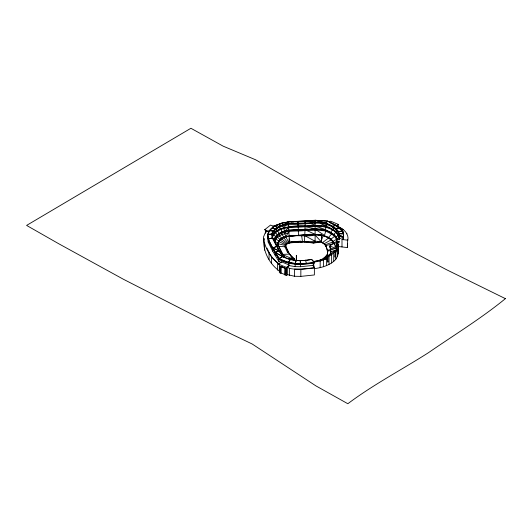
<?xml version="1.0" encoding="UTF-8"?>
<svg xmlns="http://www.w3.org/2000/svg" width="532" height="532" viewBox="0 0 532 532"><rect width="100%" height="100%" fill="white"/><g stroke="black" fill="none" stroke-linecap="round" stroke-linejoin="round"><path stroke-width="0.8" d="M297.488 241.807L291.024 242.193L291.024 241.781L300.72 241.202L300.819 241.967L304.344 241.754L313.248 242.785L315.104 241.249L315.124 235.064C321.8 234.459 328.643 236.84 333.005 242.02L325.471 244.647L320.976 241.515L315.124 235.064C303.739 237.89 285.618 231.347 278.103 242.944M325.777 246.23L325.777 245.571L333.537 243.643L332.879 241.442C328.656 236.035 321.621 234.672 315.124 234.539L315.13 228.574M320.317 223.307C326.841 227.244 337.474 228.933 339.622 237.285C335.818 228.248 324.094 225.435 315.137 225.728L315.144 223.048M269.272 230.695L274.246 226.12L281.887 223.061L288.158 221.904L315.157 220.268L326.143 223.101L332.646 226.373L335.958 228.64L339.569 227.895L335.752 225.216L327.38 220.999L315.157 220.268L315.137 222.349C323.988 222.083 335.586 224.83 339.35 233.774L343.539 233.867L343.599 236.7M334.528 243.383L336.091 248.298L329.641 246.07L330.572 248.89L330.572 250.625L327.34 250.984L327.34 250.326L330.572 249.521L329.641 246.07L331.044 244.627L334.528 243.383L334.528 244.334L334.369 243.709L333.404 243.596L332.879 241.229L330.937 239.161L335.12 235.935M333.404 243.596L339.05 242.24L339.05 241.601L336.65 241.322C337.541 237.139 333.877 234.253 330.685 232.378C322.798 228.115 314.153 224.584 305.055 226.659C294.555 227.915 277.232 225.129 272.251 237.691L274.665 239.034L275.077 242.525L274.665 239.034L275.782 236.407L277.485 234.678L275.463 232.71M336.65 241.322L337.328 240.976L336.65 240.118L339.05 239.167C338.033 228.787 323.649 225.861 315.137 226.067L315.13 228.727L325.365 229.698L326.063 226.951M339.05 242.24L339.057 241.023M339.05 239.167L339.609 239.234L339.622 236.773L340.846 235.929M338.259 246.509L347.383 247.56L347.409 243.862M347.383 240.471L347.835 240.185C349.178 233.382 342.947 228.168 337.069 226.326M314.545 268.633C321.321 267.702 328.344 265.754 333.724 261.365C339.556 256.876 339.07 248.604 337.694 242.186L336.457 242.319L336.457 246.256L337.108 248.304M338.319 253.698L338.372 244.301M289.029 243.004L289.202 236.541L290.007 242.818L287.366 243.663L285.611 245.764L285.963 244.727L287.366 243.45L291.124 242.539L291.024 241.781L291.124 242.758L291.124 242.346L300.819 241.774L300.819 242.18M273.987 239.779L274.665 240.238C279.367 228.753 295.38 231.879 304.929 230.516L304.962 229.152L307.31 229.019M305.182 223.653L305.089 226.319M304.929 229.305L305.055 226.659L315.13 228.727C302.648 230.928 287.347 226.466 276.913 235.25L277.485 235.889L277.485 237.292L275.782 239.021L274.665 241.648L277.937 242.838L278.256 245.611L284.72 257.714M305.055 229.724L304.75 235.091L289.215 236.015L285.584 236.707M321.395 234.446L321.388 242.466L321.528 234.512M322.897 259.782L322.279 259.716L325.152 257.701L327.373 254.748C328.118 249.9 326.123 243.769 320.976 242.173L313.248 243.004L304.344 241.974L304.756 235.623L315.104 241.249L320.976 241.515L323.217 235.51M305.069 222.948L305.295 221.006L315.137 222.349C302.216 224.763 286.336 220.275 275.224 229.079L271.692 228.328L269.345 230.708L267.669 234.818M335.752 225.282L327.38 221.066L326.143 223.101L305.302 220.893L305.069 223.779M327.373 254.748L327.705 251.437L325.471 244.647L325.471 245.305M287.619 267.536L289.574 265.142L281.455 261.857L278.628 264.178L279.347 264.53L279.347 272.603L280.856 273.229L280.923 266.485M325.564 229.518L325.365 230.901C329.481 233.162 335.266 235.011 336.656 240.045M326.222 226.592L326.754 223.846M337.521 256.663L337.521 250.027L338.319 247.067M328.816 255.826L330.246 253.711L330.904 251.417L330.572 248.89L336.091 248.298M324.427 235.61L325.83 230.788M270.702 229.831L268.653 231.34L268.653 231.985L266.599 231.134L265.641 231.912L263.373 237.259C264.61 247.686 270.741 258.426 279.606 264.165M267.669 234.479L269.272 230.629L273.268 230.935L271.965 234.971L272.444 238.775L272.444 237.811L268.254 239.107L268.254 242.166L272.637 251.104L278.941 261.571L281.115 262.462M268.953 232.125L267.669 235.151C268.301 244.221 274.778 251.503 278.941 259.244C289.734 265.535 302.395 265.002 314.259 262.948L314.259 262.21L311.572 259.33C298.891 262.542 285.95 259.556 275.224 252.368L275.224 255.427M273.268 230.935L271.965 234.971M335.958 229.598L335.958 228.64L338.638 231.506L339.35 234.605C335.586 225.654 323.988 222.921 315.137 223.187L315.137 222.223C302.509 225.615 278.775 218.08 271.965 234.133L267.749 234.479L268.334 239.161L272.444 237.937L271.965 234.007L267.669 234.413L268.254 242.166M272.211 235.902C273.468 232.338 277.059 230.137 280.377 228.727C295.154 224.684 311.04 225.009 326.222 226.073M272.211 236.414C280.643 222.15 301.99 228.727 315.137 225.728M274.665 239.287C273.927 233.947 285.365 233.967 280.697 229.505M278.256 245.611L277.937 243.051C278.795 239.327 282.545 237.305 285.977 236.401C299.908 235.975 316.021 231.107 329.029 237.784M279.4 239.852C281.907 236.833 287.273 238.077 287.499 233.122M314.259 262.948L313.255 264.417L314.472 267.789L300.866 269.225L300.833 276.381L294.542 276.281L287.639 274.658M268.254 239.107L272.71 248.092L279.021 258.545L282.924 256.457L276.66 246.429L272.637 248.045L278.941 258.572L288.364 262.456L290.306 259.496L288.404 262.409L288.364 265.448L295.16 266.632L300.533 266.718L313.587 265.342M328.171 256.092L328.816 255.134L329.774 254.948M336.457 242.319C337.74 245.345 337.135 249.089 335.087 251.636L335.06 257.149L335.419 252.973L337.521 250.027M330.685 233.581L331.183 232.876L334.262 234.984L333.684 235.636M333.73 228.195L332.846 229.924M341.996 246.941L341.996 239.506L343.599 237.372M313.228 262.136L313.228 261.478C318.668 261.146 324.6 259.164 327.373 254.09M342.781 229.977L343.16 229.478L340.42 228.321M332.433 230.157C327.187 233.887 337.215 234.725 336.656 239.087L337.341 239.014M283.483 228.235L286.103 224.823M337.228 230.589L336.197 232.218M327.333 255.912L328.098 256.49L331.636 254.728L335.06 251.649L333.956 251.297L330.685 254.243L327.333 255.912L327.333 259.057M269.744 230.555L271.626 228.235L275.224 228.953L275.224 229.917L273.268 231.899M281.754 238.296L279.367 235.769L278.868 233.668L281.667 232.331L282.053 234.492L283.889 237.285L281.754 238.296L278.821 240.963L275.782 239.021L275.782 237.611M328.324 237.571L331.921 233.748M335.719 232.404L333.684 234.678M346.465 233.914L346.904 233.482M329.641 246.695L330.578 245.784M281.667 232.331L284.673 231.287L288.63 227.63L288.883 230.256M285.132 268.274L280.856 266.412L285.132 268.108L284.979 274.924L286.535 275.563L286.535 267.49L288.816 265.608M286.535 267.49L289.574 265.142M286.535 275.563L287.659 274.638L287.659 267.204M271.626 228.301L274.306 226.213L277.391 227.324M273.202 227.37L274.246 226.12L277.391 227.197L277.391 228.162L275.224 229.917M329.567 222.043L330.625 221.186L338.645 224.551L336.357 226.399M336.796 225.9L338.645 224.551M322.279 259.716L327.586 256.564M279.899 266.273L280.357 266.372L280.284 270.954L279.899 270.795L279.899 266.273L280.357 266.372M281.096 266.672L285.179 268.401M279.899 270.795L279.978 266.213M285.664 268.574L286.043 268.727L285.664 268.574L285.591 273.149L285.97 273.308L286.043 268.727M285.591 273.149L286.043 273.248M284.979 274.924L285.132 268.108M265.421 233.235L265.421 230.004L264.71 229.704L270.535 225.076L274.539 226.725M328.417 238.13L322.764 242.412L322.764 243.071M289.534 275.41L289.534 268.321C296.683 270.223 306.425 268.806 314.372 267.862L314.472 267.789M338.365 235.23L336.031 237.186M323.616 259.47L327.207 257.488L326.409 257.515M284.248 224.438L288.164 222.017L305.295 221.006M339.064 237.352L336.656 239.087M283.596 225.674L283.596 224.717L288.158 221.904L288.603 224.757L283.596 225.674L277.391 228.162M331.05 239.932L324.48 243.59L324.48 244.248M336.995 239.034L332.879 241.442M282.924 256.457L278.941 258.505L278.941 261.571M274.246 226.186L281.913 223.167L283.596 224.843M274.891 226.22L277.478 224.989M327.513 258.446L326.748 257.867L322.831 259.483L313.514 261.704L313.747 262.143L320.171 261.026L327.513 258.446L327.818 262.11L328.098 256.49M324.434 259.317L326.063 258.605M336.942 241.328L333.411 243.051M332.646 226.499L335.692 225.315L339.502 227.922L342.788 231.334M285.977 236.401L284.673 233.648L284.673 232.238L288.81 230.642L315.13 229.099L325.564 230.043M314.259 262.276L311.572 259.456C301.963 261.072 291.682 261.678 282.924 256.584L279.367 250.865L275.224 252.368L278.941 258.505C289.727 264.836 302.389 264.258 314.259 262.21M272.444 237.937L279.367 250.991L275.297 252.414L282.924 256.584M272.79 226.24L280.171 223.852M281.887 223.467L278.123 224.684L278.123 224.271L280.537 225.701L280.537 226.665M281.667 231.806L283.716 231.147M335.958 228.767L339.502 227.922M267.669 234.413L268.254 239.513L275.297 252.76M283.596 224.717L281.887 223.061L288.164 222.017L288.603 223.919M284.673 231.287L288.883 230.509L315.13 228.979L325.365 229.95L331.183 232.876M284.673 232.238L284.401 231.453L288.81 230.642L288.81 230.11M296.324 255.333L296.324 260.993M287.486 252.427L284.946 246.828L285.903 246.675L288.444 251.855L288.444 252.261L285.737 246.735L285.611 245.551L277.804 243.649M288.444 251.855L287.486 252.015L288.444 252.048L292.54 258.904L294.063 260.607M335.479 246.363L336.457 246.256M300.833 276.381L314.372 274.951L314.372 267.862M338.638 231.633L342.708 231.347L343.619 234.2M315.157 220.268L326.143 223.227L327.353 221.119L315.144 220.381L305.302 220.893M309.398 221.039L311.865 220.886M291.337 222.123L293.717 221.984M300.726 221.571L303.007 221.432M288.603 224.757L315.137 223.187M295.273 229.731L298.499 229.538M289.115 236.055L315.124 234.565L324.706 235.603M290.007 242.818L304.344 241.974M288.776 258.958L294.329 258.805L294.828 260.201M304.929 230.516L315.13 229.937L325.365 230.901L315.13 229.099M304.75 235.091L315.124 234.539M304.344 241.754L315.104 241.249M282.133 254.409L289.448 254.103L294.329 259.018L289.448 254.316L288.776 252.946M330.246 253.711L331.682 253.664M295.16 263.639L300.533 263.726M298.239 263.832L300.507 263.865M300.866 269.225L294.462 269.125L294.542 276.281M304.962 229.684L315.13 229.937M284.946 246.828L285.903 246.861L278.13 246.236L277.97 244.946M319.227 220.92L321.674 221.066M325.039 258.845L324.354 258.805L324.56 259.576M327.3 256.324L325.777 256.218L325.777 256.876L327.3 257.215M280.73 253.432L282.253 253.565L284.72 257.508M319.945 229.006L321.547 229.152M269.345 230.708L273.268 231.061M343.599 237.039L339.609 238.722L339.609 239.234M341.996 239.506L347.835 240.185M334.528 246.077L336.769 246.336M276.667 245.146L278.256 245.405L282.253 253.777M288.364 262.389L295.16 263.573L295.16 266.632M336.856 226.765L339.988 227.45L339.735 228.029L339.735 227.683M339.33 235.663L343.519 236.693L339.33 235.536L339.33 236.487L339.35 233.648L343.619 233.787L343.599 239.693L343.619 233.787L342.788 231.26L339.569 227.829M275.556 243.782L278.143 244.501M330.572 248.89L336.044 250.865L330.904 251.417L330.904 252.574M309.83 223.214L315.137 225.209M264.71 229.704L268.786 231.38M275.224 252.773L278.941 258.918C289.734 265.209 302.395 264.67 314.259 262.615L314.046 262.436M287.386 267.436L289.534 268.321M278.628 264.178L286.701 267.503M281.096 273.036L285.219 274.731M279.367 250.865L272.637 248.045L272.637 251.104M282.878 254.735L292.54 258.904M279.367 250.991L272.71 248.092L276.66 246.429L272.444 237.811M278.702 241.541L285.963 244.946M277.219 262.914L279.041 263.839M305.774 230.057L315.124 234.326M329.474 222.462L335.054 225.275M263.859 238.416C262.569 251.117 269.525 264.178 279.759 271.3M271.101 256.331L277.604 263.087L277.604 270.176M268.607 252.082L271.539 256.564L271.539 263.646M280.105 240.112L286.635 244.255M278.17 224.378L280.537 225.827M282.399 256.477L283.762 257.322M264.072 242.818L264.544 243.117L264.544 250.2M315.802 229.585L324.427 235.403M336.39 226.06L337.66 226.931M328.324 237.365L331.755 239.653M327.333 261.412L328.098 261.99M273.534 234.665L275.782 236.66M274.645 238.21L275.31 238.735M281.661 238.855L287.366 243.663M271.865 233.056L273.009 234.546M265.641 231.912L266.086 232.371M273.96 230.928L274.991 232.537M339.569 228.241L342.788 231.673L342.788 231.26L338.638 231.506L338.638 232.464M339.569 228.567L342.249 231.433M283.815 237.831L288.198 243.27M277.598 230.981L279.367 233.408M266.599 231.134L266.984 231.639M275.842 228.454L277.185 230.762M275.077 242.273L279.194 250.685L282.844 256.504M275.416 243.23L279.194 250.938L281.98 255.194M278.396 258.013L278.941 258.904M285.923 237.146L289.029 242.785M279.347 226.785L280.377 229.239M266.978 248.085L269.066 252.348L269.066 259.43M328.816 255.134L329.108 255.832M283.709 228.534L284.673 231.034M282.751 225.681L283.483 227.723M342.788 232.005L343.619 234.526M306.272 263.067L305.508 260.095M298.133 223.354L297.687 221.339L298.133 224.191M285.332 231.28L285.451 231.939M300.819 242.186L300.72 241.202L300.72 241.614M281.455 261.857L281.588 262.688M301.691 235.802L302.495 241.867M330.572 250.625L330.818 252.52M274.765 241.009L274.971 242.659M263.952 238.416L264.151 239.979M298.246 230.861L298.745 235.45M288.716 231.42L289.215 236.015M300.527 263.679L300.201 260.534L300.533 266.718M298.159 227.064L298.405 229.691M297.847 223.374L298.1 226.22M288.317 223.932L288.57 227.297M298.339 230.077L298.405 230.901M288.81 230.642L288.883 232.87L282.053 234.492L277.485 237.292L280.218 239.546M347.409 239.925L347.383 247.56M338.911 234.605L338.911 235.117M337.926 224.983L337.926 226.599M337.694 242.186L337.694 243.762M337.108 245.937L337.108 243.097L337.055 245.737L335.918 250.406M335.812 252.56L335.812 259.197M335.752 225.954L335.752 225.216L332.646 226.373L332.646 227.33M334.262 234.452L334.262 234.984M333.724 253.039L333.724 261.365M331.636 254.728L331.636 263.061M331.044 244.627L331.044 245.325M329.035 256.078L329.035 264.411M327.705 251.437L327.705 252.095M326.628 258.838L326.628 265.468M326.143 223.101L326.143 224.058M325.152 257.049L325.152 257.701M324.068 257.927L324.068 258.585M323.476 260.115L323.476 266.745M321.68 259.417L321.68 260.075M320.976 242.173L320.976 241.515L313.248 242.998M320.337 260.008L320.337 260.667M320.171 261.026L320.171 267.663M315.157 220.334L315.157 220.68M313.747 262.974L313.747 267.117M313.587 263.014L313.514 265.515M313.255 264.417L313.255 266.067M296.464 255.307L296.47 261.052M285.97 268.786L285.97 273.308M285.903 246.675L285.903 247.081M284.401 230.921L284.401 231.453M283.343 236.826L283.343 237.432M280.923 266.359L280.856 273.229M278.868 233.136L278.868 233.668M276.913 234.718L276.913 235.25M269.272 230.629L269.272 231.367M295.865 260.461L295.16 263.573L295.865 260.461M505.4 298.652C481.081 318.522 454.228 334.921 428.413 352.723C401.613 369.82 373.298 384.609 347.835 403.728L315.882 385.866L252.188 344.005L220.341 328.809L123.371 279.24L58.66 243.703L26.6 225.415L190.915 128.272L223.161 146.167L255.613 159.78L318.715 195.976L383.392 235.41L415.299 253.245L446.381 269.631L505.4 298.652"/></g></svg>
